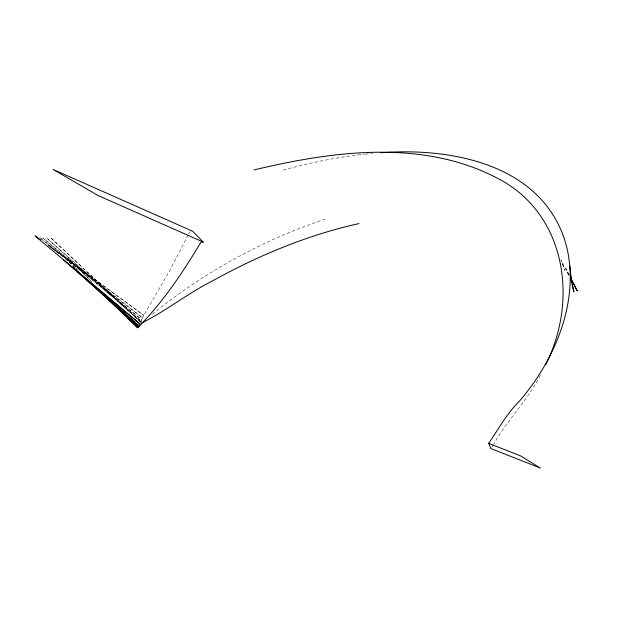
<?xml version="1.0" encoding="UTF-8"?>
<svg xmlns="http://www.w3.org/2000/svg" width="620" height="620" viewBox="0 0 620 620"><rect width="100%" height="100%" fill="white"/><g stroke="black" fill="none" stroke-linecap="round" stroke-linejoin="round"><path stroke-width="0.46" stroke-dasharray="3.1 2.33" d="M140.74 322.106L141.546 319.656L42.881 237.964L141.042 321.144L46.384 237.84L140.934 322.168L143.724 315.27L169.384 271.219L188.309 234.848M188.759 233.996L190.108 231.431M540.462 375.193C527.783 399.939 507.555 419.577 493.993 443.796M491.893 446.974L493.474 444.587M152.411 314.177C203.593 272.436 262.524 240.142 325.12 219.131M283.154 170.043C309.845 162.827 337.009 157.17 364.521 154.233M365.42 154.14L372.628 153.427M49.91 246.768L143.724 315.27L48.097 245.016M47.965 245.264L142.445 317.704L40.587 238.289M39.82 237.692L141.546 319.656M140.934 322.168L50.321 237.359L139.826 321.431M75.152 267.786L66.022 259.207L75.082 267.848M75.857 268.445L77.26 269.762M75.779 268.514L77.167 269.839M91.799 281.868L68.464 258.625L91.062 281.201M569.044 274.675L566.006 268.7L568.804 275.264M568.672 275.218L561.061 259.819L564.944 270.405L561.767 262.539"/><path stroke-width="0.93" d="M545.546 364.909C578.538 300.289 566.254 213.358 497.232 178.111C422.204 138.942 332.963 151.048 253.906 169.965M488.7 443.339L520.335 455.785L540.4 468.069L490.846 448.562L488.7 443.339C498.526 429.001 506.842 413.47 519.366 401.202C525.311 394.312 530.852 387.074 535.982 379.564C546.6 363.762 555.303 346.658 561.433 328.623C571.795 297.879 574.213 263.291 562.084 232.671C533.781 162.471 447.787 147.56 380.703 152.768M127.356 317.463L137.625 327.724L139.888 325.329M137.625 327.724C162.758 302.591 182.675 272.575 200.958 242.226L203.313 242.087L192.727 231.268L53.087 169.446L98.03 195.501L203.313 242.087M358.972 223.58C307.59 234.965 258.579 255.463 212.59 280.837C188.093 293.19 166.331 310.659 141.941 322.919M40.532 239.917L35.061 235.926L140.856 324.694L63.349 259.749L139.392 326.174L116.211 305.621M77.105 270.94L80.003 273.513M82.173 275.435L84.351 277.365M87.242 279.93L88.691 281.216M97.386 288.928L105.353 295.988M106.803 297.274L109.694 299.84M111.871 301.769L114.041 303.699M73.354 267.856L138.361 327.159L120.102 310.008M108.864 299.452L110.972 301.428M113.778 304.071L116.591 306.706M94.581 286.456L97.371 289.122M100.153 291.78L137.772 327.67L127.48 317.417M115.126 305.11L117.18 307.163M121.303 311.263L123.357 313.317M115.025 305.149L117.769 307.884M120.505 310.62L124.612 314.728M571.346 279.969L577.274 290.888L570.772 278.093M572.012 284.65L573.872 291.71L570.261 274.389L571.625 282.829M569.78 265.631L571.679 282.813"/></g></svg>
